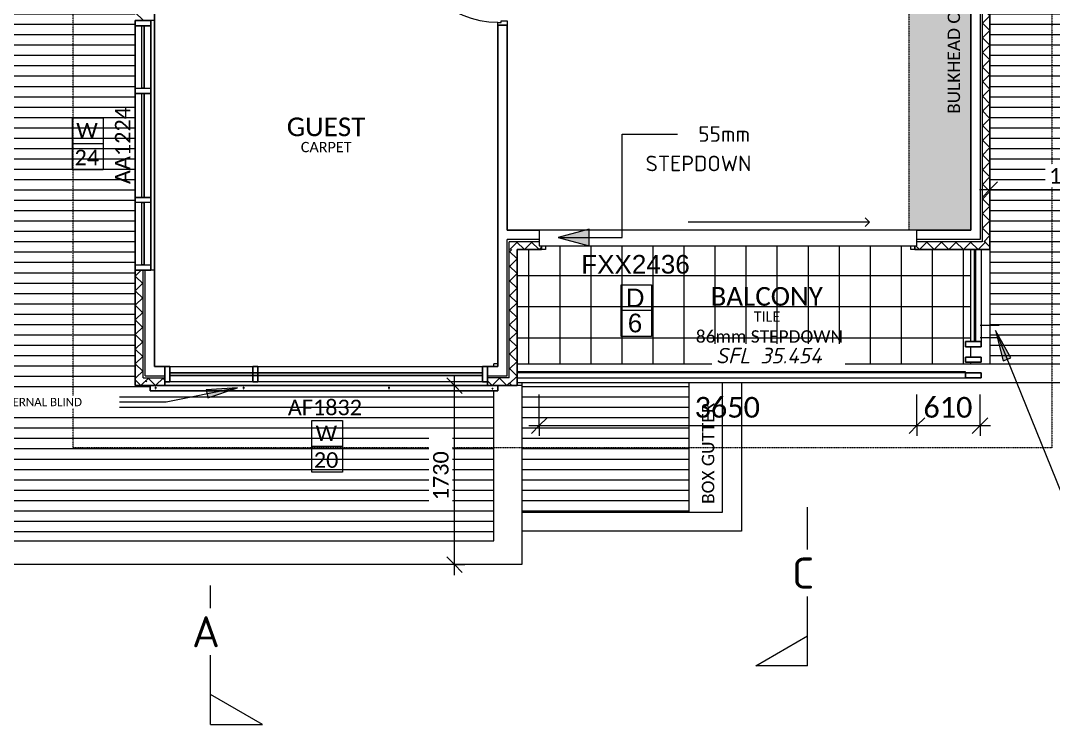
# Model space of a CAD drawing. Header units: millimetres. Extents: x 21531 to 45083, y 2320 to 36941.
# Drawn here: x 29593 to 39574, y 5737 to 12534 of the extents above; entities that cross this region are included whole.
import ezdxf

# ---------------------------------------------------------------- set-up
doc = ezdxf.new("R2010")
doc.units = ezdxf.units.MM
doc.linetypes.add('Overhead', pattern=[3.96875, 2.38125, -1.5875])
for name, color, linetype, lineweight in [('A-ANNO-DIMS', 211, 'Continuous', 9), ('A-ANNO-DIMS-100', 211, 'Continuous', 9), ('A-AREA-IDEN', 2, 'Continuous', 9), ('A-DETL', 90, 'Continuous', 9), ('A-DETL-GENF', 92, 'Continuous', 9), ('A-DETL-MBND', 5, 'Continuous', 9), ('A-DETL-THIN', 151, 'Continuous', 9), ('A-DOOR', 31, 'Continuous', 9), ('A-DOOR-FRAM', 31, 'Continuous', 18), ('A-DOOR-IDEN', 31, 'Continuous', 9), ('A-DOOR-OPNG', 31, 'Continuous', 9), ('A-FLOR-OVHD', 1, 'Overhead', 9), ('A-FLOR-PATT', 8, 'Continuous', 9), ('A-GLAZ', 151, 'Continuous', 9), ('A-GLAZ-CURT', 52, 'Continuous', 9), ('A-GLAZ-CWMG', 51, 'Continuous', 9), ('A-GLAZ-IDEN', 152, 'Continuous', 9), ('A-ROOF-PATT', 132, 'Continuous', 9), ('A-WALL', 113, 'Continuous', 9), ('A-WALL-PATT', 111, 'Continuous', 25), ('G-ANNO-DIMS', 111, 'Continuous', 9), ('G-ANNO-SYMB', 111, 'Continuous', 9), ('G-ANNO-TEXT', 231, 'Continuous', 9), ('I-WALL', 2, 'Continuous', 9), ('Q-CASE', 31, 'Continuous', 9)]:
    doc.layers.add(name, color=color, linetype=linetype, lineweight=lineweight)
doc.styles.add('Arial_2', font='arial.ttf', dxfattribs={"height": 180})
doc.styles.add('Calibri Light', font='calibril.ttf', dxfattribs={"height": 100})
doc.styles.add('Calibri_1', font='calibri.ttf', dxfattribs={"height": 200})
doc.styles.add('Calibri_2', font='calibri.ttf', dxfattribs={"height": 180})
doc.styles.add('Calibri_3', font='calibri.ttf', dxfattribs={"height": 150})
doc.styles.add('Calibri_4', font='calibri.ttf', dxfattribs={"height": 120})
doc.styles.add('Calibri_7', font='calibri.ttf', dxfattribs={"height": 80})
doc.styles.add('ISOCPEUR', font='ISOCPEUR.ttf', dxfattribs={"height": 150})
doc.styles.add('ISOCPEUR_1', font='ISOCPEUR.ttf', dxfattribs={"height": 300})
doc.styles.add('ISOCPEUR_I', font='', dxfattribs={"height": 150})
doc.styles.get('ISOCPEUR_I').set_extended_font_data('ISOCPEUR', italic=True)
doc.dimstyles.new('1_5mm_Calibri_Orange', dxfattribs={"dimscale": 304.8, "dimtxt": 176.602264, "dimasz": 0.492126, "dimexe": 0.328084, "dimexo": 0.0625, "dimgap": 0, "dimtad": 1, "dimdec": 0, "dimzin": 0, "dimdsep": 46, "dimtxsty": 'Calibri_3', "dimblk1": 'OBLIQUE', "dimblk2": 'OBLIQUE', "dimsah": 1, "dimcen": 0.09, "dimdle": 0.328084, "dimazin": 0, "dimtfac": 1, "dimtdec": 4, "dimtix": 1, "dimtmove": 0, "dimatfit": 3, "dimfxl": 0.984252, "dimfxlon": 1, "dimtvp": 1, "dimtfill": 1, "dimtolj": 1, "dimtzin": 0, "dimarcsym": 2})
doc.dimstyles.new('2_0mm_Calibrii_slab_plan', dxfattribs={"dimscale": 304.8, "dimtxt": 235.469685, "dimasz": 0.492126, "dimexe": 0.328084, "dimexo": 0.0625, "dimgap": 0, "dimtad": 1, "dimdec": 0, "dimzin": 0, "dimdsep": 46, "dimtxsty": 'Calibri_1', "dimblk1": 'OBLIQUE', "dimblk2": 'OBLIQUE', "dimsah": 1, "dimcen": 0.09, "dimdle": 0.328084, "dimazin": 0, "dimtfac": 1, "dimtdec": 4, "dimtix": 1, "dimtmove": 0, "dimatfit": 3, "dimfxl": 0.984252, "dimfxlon": 1, "dimtvp": 1, "dimtolj": 1, "dimtzin": 0, "dimarcsym": 2})

# ---------------------------------------------------------------- blocks, each defined once
blk = doc.blocks.new('Single - Timber Frame  - 870x2400-2599626-3_ FIRST FLOOR')
at = {"layer": 'A-DOOR'}
for p, q in [((435, 915), (397, 915)), ((397, 45), (397, 915)), ((435, 45), (435, 915)), ((435, 45), (397, 45))]:
    blk.add_line(p, q, dxfattribs=at)
at = {"layer": 'A-DOOR-FRAM'}
for p, q in [((-465, 45), (-438, 45)), ((-465, -45), (-465, 45)), ((-438, 45), (-438, 15)), ((-438, 15), (-423, 15)), ((-423, 15), (-423, -45)), ((423, 15), (438, 15)), ((423, -45), (423, 15)), ((438, 45), (465, 45)), ((438, 15), (438, 45)), ((465, 45), (465, -45)), ((-423, -45), (-465, -45)), ((465, -45), (423, -45))]:
    blk.add_line(p, q, dxfattribs=at)
at = {"layer": 'A-DOOR-OPNG'}
blk.add_arc((435, 45), 870, 90, 180, dxfattribs=at)
blk = doc.blocks.new('Stacker Door - 3 Panel - FXX2436-2545093-3_ FIRST FLOOR')
at = {"layer": 'A-DOOR', "lineweight": 18}
for p, q in [((-1865.9, 92.5), (-1825.9, 92.5)), ((-1865.9, 57.5), (-1865.9, 92.5)), ((-1825.9, 92.5), (-1825.9, 60)), ((1704.1, 57.5), (1704.1, 92.5)), ((1704.1, 92.5), (1744.1, 92.5)), ((1744.1, 92.5), (1744.1, 57.5))]:
    blk.add_line(p, q, dxfattribs=at)
at = {"layer": 'A-DOOR'}
for q in [(-1384.5, -128.7), (324.7, -171.1), (-1384.5, -213.6)]:
    blk.add_line((-1427, -171.1), q, dxfattribs=at)
at = {"layer": 'A-DOOR-FRAM', "lineweight": 9}
for p, q in [((-1825.9, 60), (-604.2, 60)), ((-1825.9, 60), (-1825.9, 57.5)), ((-604.2, 60), (-604.2, 57.5))]:
    blk.add_line(p, q, dxfattribs=at)
blk = doc.blocks.new('2 panel 1 mullion_900 - AF1832T-1604644-3_ FIRST FLOOR')
at = {"layer": 'A-GLAZ', "lineweight": 25}
for p, q in [((-1510, 57.5), (-1560, 57.5)), ((-1510, -92.5), (-1510, 57.5)), ((710, 57.5), (660, 57.5)), ((660, 57.5), (660, -92.5)), ((710, -92.5), (710, 57.5)), ((1560, 57.5), (1510, 57.5)), ((1510, 57.5), (1510, -92.5)), ((-1560, -92.5), (-1510, -92.5)), ((1510, -5), (-1510, -5)), ((-1510, -5), (-1510, -30)), ((-1510, -30), (1510, -30)), ((660, -92.5), (710, -92.5)), ((1510, -30), (1510, -5)), ((1510, -92.5), (1560, -92.5))]:
    blk.add_line(p, q, dxfattribs=at)
at = {"layer": 'A-GLAZ'}
for p, q in [((-1510, 57.5), (660, 57.5)), ((710, 57.5), (1510, 57.5)), ((660, -92.5), (-1510, -92.5)), ((1510, -92.5), (710, -92.5))]:
    blk.add_line(p, q, dxfattribs=at)
blk = doc.blocks.new('System Panel - Glazed-1629629-3_ FIRST FLOOR')
at = {"layer": 'A-GLAZ-CURT'}
for p, q in [((-493.7, 12.5), (538.7, 12.5)), ((538.7, 12.5), (538.7, 0))]:
    blk.add_line(p, q, dxfattribs=at)
blk = doc.blocks.new('System Panel - Glazed-V1-3_ FIRST FLOOR')
at = {"layer": 'A-GLAZ-CURT'}
for p, q in [((-538.7, 12.5), (538.7, 12.5)), ((-538.7, 12.5), (-538.7, 0)), ((538.7, 12.5), (538.7, 0))]:
    blk.add_line(p, q, dxfattribs=at)
blk = doc.blocks.new('System Panel - Glazed-2541518-3_ FIRST FLOOR')
at = {"layer": 'A-GLAZ-CURT'}
for p, q in [((-572.5, 12.5), (572.5, 12.5)), ((-572.5, 12.5), (-572.5, 0)), ((572.5, 12.5), (572.5, 0))]:
    blk.add_line(p, q, dxfattribs=at)
blk = doc.blocks.new('System Panel - Glazed-1570521-3_ FIRST FLOOR')
at = {"layer": 'A-GLAZ-CURT'}
for p, q in [((303.8, 0), (303.8, -12.5)), ((303.8, -12.5), (-258.8, -12.5))]:
    blk.add_line(p, q, dxfattribs=at)
blk = doc.blocks.new('Rectangular Mullion - 25x25-1571407-3_ FIRST FLOOR')
at = {"layer": 'A-GLAZ-CWMG'}
for p, q in [((38825.4, 9434), (38825.4, 9762)), ((38875.4, 9762), (38875.4, 9434))]:
    blk.add_line(p, q, dxfattribs=at)
blk = doc.blocks.new('System Panel - Glazed-1571408-3_ FIRST FLOOR')
at = {"layer": 'A-GLAZ-CURT'}
for p in [(-164, 0), (164, -12.5)]:
    blk.add_line(p, (-164, -12.5), dxfattribs=at)
blk = doc.blocks.new('Rectangular Mullion - 25x25-1570524-3_ FIRST FLOOR')
at = {"layer": 'A-GLAZ-CWMG'}
for p, q in [((38825.4, 9762), (38825.4, 10324.5)), ((38875.4, 10324.5), (38875.4, 9762))]:
    blk.add_line(p, q, dxfattribs=at)
blk = doc.blocks.new('Rectangular Mullion - 25x25-1570824-3_ FIRST FLOOR')
at = {"layer": 'A-GLAZ-CWMG'}
for p, q in [((37577.9, 9134), (36500.4, 9134)), ((36500.4, 9084), (37577.9, 9084))]:
    blk.add_line(p, q, dxfattribs=at)
blk = doc.blocks.new('Rectangular Mullion - 25x25-1570825-3_ FIRST FLOOR')
at = {"layer": 'A-GLAZ-CWMG'}
for p, q in [((35422.9, 9134), (34390.4, 9134)), ((34390.4, 9084), (35422.9, 9084))]:
    blk.add_line(p, q, dxfattribs=at)
blk = doc.blocks.new('Rectangular Mullion - 25x25-2541517-3_ FIRST FLOOR')
at = {"layer": 'A-GLAZ-CWMG'}
for p, q in [((38722.9, 9134), (37577.9, 9134)), ((37577.9, 9084), (38722.9, 9084)), ((38722.9, 9134), (38722.9, 9084))]:
    blk.add_line(p, q, dxfattribs=at)
blk = doc.blocks.new('Windows 1 - Windows 1-1602304-3_ FIRST FLOOR')
at = {"layer": 'Q-CASE', "lineweight": 25}
for p, q in [((34205.4, 9009.5), (30845.4, 9009.5)), ((30845.4, 9009.5), (30845.4, 8959.5)), ((30900.4, 8992.9), (30895.4, 8992.9)), ((30895.4, 8992.9), (30895.4, 8989.1)), ((30895.4, 8989.1), (30900.4, 8989.1)), ((30900.4, 8989.1), (30900.4, 8992.9)), ((31750.4, 8992.9), (31745.4, 8992.9)), ((31745.4, 8992.9), (31745.4, 8989.1)), ((31745.4, 8989.1), (31750.4, 8989.1)), ((31750.4, 8989.1), (31750.4, 8992.9)), ((33155.4, 8992.9), (33150.4, 8992.9)), ((33150.4, 8992.9), (33150.4, 8989.1)), ((33150.4, 8989.1), (33155.4, 8989.1)), ((33155.4, 8989.1), (33155.4, 8992.9)), ((34205.4, 8959.5), (34205.4, 9009.5)), ((30845.4, 8959.5), (34205.4, 8959.5)), ((30900.4, 8981.7), (30895.4, 8981.7)), ((30895.4, 8981.7), (30895.4, 8977.6)), ((30895.4, 8977.6), (30900.4, 8977.6)), ((30900.4, 8977.6), (30900.4, 8981.7)), ((31750.4, 8981.7), (31745.4, 8981.7)), ((31745.4, 8981.7), (31745.4, 8977.6)), ((31745.4, 8977.6), (31750.4, 8977.6)), ((31750.4, 8977.6), (31750.4, 8981.7)), ((33155.4, 8981.7), (33150.4, 8981.7)), ((33150.4, 8981.7), (33150.4, 8977.6)), ((33150.4, 8977.6), (33155.4, 8977.6)), ((33155.4, 8977.6), (33155.4, 8981.7)), ((34155.4, 8981.7), (34150.4, 8981.7)), ((34150.4, 8981.7), (34150.4, 8977.6)), ((34150.4, 8977.6), (34155.4, 8977.6)), ((34155.4, 8977.6), (34155.4, 8981.7))]:
    blk.add_line(p, q, dxfattribs=at)
blk = doc.blocks.new('AS_AA 0622 - 1527_3 PANEL HORIZONTAL_ - AA1224-2143068-3_ FIRST FLOOR')
at = {"layer": 'A-DETL-THIN'}
for p, q in [((-1085, 92.5), (-1085, -92.5)), ((-1085, 92.5), (-1085, -92.5)), ((1325, 92.5), (-1085, 92.5)), ((-1085, 92.5), (1325, 92.5)), ((1325, 57.5), (-1085, 57.5)), ((-1085, 57.5), (1325, 57.5)), ((-1085, -92.5), (-1085, 57.5)), ((-1085, -92.5), (-1085, 57.5)), ((-432.5, 57.5), (-1035, 57.5)), ((-1035, 57.5), (-432.5, 57.5)), ((-1035, -92.5), (-1035, 57.5)), ((-1035, 57.5), (-1035, -92.5)), ((-432.5, -92.5), (-432.5, 57.5)), ((-432.5, -92.5), (-432.5, 57.5)), ((622.5, 57.5), (-382.5, 57.5)), ((-382.5, 57.5), (622.5, 57.5)), ((-382.5, -92.5), (-382.5, 57.5)), ((-382.5, 57.5), (-382.5, -92.5)), ((622.5, -92.5), (622.5, 57.5)), ((622.5, 57.5), (622.5, -92.5)), ((672.5, 57.5), (1275, 57.5)), ((1275, 57.5), (672.5, 57.5)), ((672.5, 57.5), (672.5, -92.5)), ((672.5, 57.5), (672.5, -92.5)), ((1275, -92.5), (1275, 57.5)), ((1275, -92.5), (1275, 57.5)), ((1325, 92.5), (1325, -92.5)), ((1325, 92.5), (1325, -92.5)), ((1325, -92.5), (1325, 57.5)), ((1325, 57.5), (1325, -92.5)), ((-1085, -92.5), (1325, -92.5)), ((1325, -92.5), (-1085, -92.5)), ((1325, -92.5), (-1085, -92.5)), ((1325, -92.5), (-1085, -92.5)), ((-432.5, -5), (-1035, -5)), ((-1035, -5), (-432.5, -5)), ((-1035, -30), (-1035, -5)), ((-1035, -30), (-1035, -5)), ((-432.5, -30), (-1035, -30)), ((-432.5, -30), (-1035, -30)), ((-1035, -92.5), (-432.5, -92.5)), ((-1035, -92.5), (-432.5, -92.5)), ((-432.5, -30), (-432.5, -5)), ((-432.5, -5), (-432.5, -30)), ((622.5, -5), (-382.5, -5)), ((-382.5, -5), (622.5, -5)), ((-382.5, -30), (-382.5, -5)), ((-382.5, -30), (-382.5, -5)), ((622.5, -30), (-382.5, -30)), ((622.5, -30), (-382.5, -30)), ((-382.5, -92.5), (622.5, -92.5)), ((-382.5, -92.5), (622.5, -92.5)), ((622.5, -5), (622.5, -30)), ((622.5, -5), (622.5, -30)), ((672.5, -5), (1275, -5)), ((1275, -5), (672.5, -5)), ((672.5, -30), (672.5, -5)), ((672.5, -5), (672.5, -30)), ((1275, -30), (672.5, -30)), ((1275, -30), (672.5, -30)), ((672.5, -92.5), (1275, -92.5)), ((672.5, -92.5), (1275, -92.5)), ((1275, -30), (1275, -5)), ((1275, -5), (1275, -30))]:
    blk.add_line(p, q, dxfattribs=at)
blk = doc.blocks.new('Window Tag_CB bottom _BRICK_ - Window Tag_CB bottom _BRICK_-2134190-3_ FIRST FLOOR')
at = {"layer": 'A-GLAZ-IDEN'}
for p, q in [((-1.371, 2.651), (1.576, 2.651)), ((-1.371, -2.349), (-1.371, 2.651)), ((1.576, 2.651), (1.576, -2.349)), ((1.576, 0.151), (-1.371, 0.151)), ((1.576, -2.349), (-1.371, -2.349))]:
    blk.add_line(p, q, dxfattribs=at)
blk = doc.blocks.new('Section - Atria Section Head - Head-1417895-3_ FIRST FLOOR')
at = {"layer": 'G-ANNO-SYMB'}
for p, q in [((-12, 5), (-9.113, 0)), ((-12, 0), (-12, 5)), ((-12, 0), (0, 0))]:
    blk.add_line(p, q, dxfattribs=at)
blk = doc.blocks.new('Window Tag_CB left_BRICK_ - Window Tag_CB left 2-2134460-3_ FIRST FLOOR')
at = {"layer": 'A-GLAZ-IDEN'}
for p, q in [((-1.371, 2.651), (1.576, 2.651)), ((-1.371, -2.349), (-1.371, 2.651)), ((1.576, 2.651), (1.576, -2.349)), ((1.576, 0.151), (-1.371, 0.151)), ((1.576, -2.349), (-1.371, -2.349))]:
    blk.add_line(p, q, dxfattribs=at)
blk = doc.blocks.new('Door - Tag _ Code - External Doors - Bottom - Door Tag_CB-2135243-3_ FIRST FLOOR')
at = {"layer": 'A-DOOR-IDEN'}
for p, q in [((-1.371, 2.651), (1.576, 2.651)), ((-1.371, -2.349), (-1.371, 2.651)), ((1.576, 2.651), (1.576, -2.349)), ((1.576, 0.151), (-1.371, 0.151)), ((1.576, -2.349), (-1.371, -2.349))]:
    blk.add_line(p, q, dxfattribs=at)
blk = doc.blocks.new('DIMBLOCK75-3_ FIRST FLOOR')
at = {"layer": 'A-ANNO-DIMS-100'}
for p, q in [((33786.4, 9009.5), (33711.4, 9084.5)), ((33786.4, 7179.5), (33786.4, 9109.5)), ((33786.4, 9009.5), (33486.4, 9009.5)), ((33786.4, 9009.5), (33861.4, 8934.5)), ((33786.4, 9009.5), (33886.4, 9009.5)), ((33786.4, 7279.5), (33711.4, 7354.5)), ((33786.4, 7279.5), (33486.4, 7279.5)), ((33786.4, 7279.5), (33861.4, 7204.5)), ((33786.4, 7279.5), (33886.4, 7279.5))]:
    blk.add_line(p, q, dxfattribs=at)
at = {"layer": 'A-ANNO-DIMS-100', "color": 0, "insert": (33578.5, 7901.3), "char_height": 150, "width": 583.656, "attachment_point": 1, "rotation": 90, "line_spacing_factor": 1.158048, "style": 'Calibri_3', "bg_fill": 3, "box_fill_scale": 1.25, "bg_fill_color": 9, "bg_fill_true_color": 13158600, "bg_fill_transparency": 0}
blk.add_mtext('1730', dxfattribs=at)
blk = doc.blocks.new('_Oblique')
at = {"color": 0, "linetype": 'ByBlock', "lineweight": -2}
blk.add_line((-0.5, -0.5), (0.5, 0.5), dxfattribs=at)
blk = doc.blocks.new('DIMBLOCK76-3_ FIRST FLOOR')
at = {"layer": 'A-ANNO-DIMS-100'}
for p, q in [((38960.4, 10902.7), (38960.4, 11202.7)), ((40590.4, 10902.7), (40590.4, 11202.7)), ((38860.4, 10902.7), (40690.4, 10902.7)), ((38960.4, 10902.7), (38885.4, 10827.7)), ((38960.4, 10902.7), (39035.4, 10977.7)), ((38960.4, 10902.7), (38960.4, 10802.7)), ((40590.4, 10902.7), (40515.4, 10827.7)), ((40590.4, 10902.7), (40665.4, 10977.7)), ((40590.4, 10902.7), (40590.4, 10802.7))]:
    blk.add_line(p, q, dxfattribs=at)
at = {"layer": 'A-ANNO-DIMS-100', "color": 0, "insert": (39532.3, 11110.6), "char_height": 150, "width": 583.656, "attachment_point": 1, "line_spacing_factor": 1.158048, "style": 'Calibri_3', "bg_fill": 3, "box_fill_scale": 1.25, "bg_fill_color": 9, "bg_fill_true_color": 13158600, "bg_fill_transparency": 0}
blk.add_mtext('1630', dxfattribs=at)
blk = doc.blocks.new('DIMBLOCK92-3_ FIRST FLOOR')
at = {"layer": 'A-ANNO-DIMS-100'}
for p, q in [((34605.4, 8622.4), (34605.4, 8922.4)), ((38255.4, 8622.4), (38255.4, 8922.4)), ((34605.4, 8622.4), (34680.4, 8697.4)), ((38255.4, 8622.4), (38330.4, 8697.4)), ((34505.4, 8622.4), (38255.4, 8622.4)), ((34605.4, 8622.4), (34530.4, 8547.4)), ((34605.4, 8622.4), (34605.4, 8522.4)), ((38255.4, 8622.4), (38180.4, 8547.4)), ((38255.4, 8622.4), (38255.4, 8522.4))]:
    blk.add_line(p, q, dxfattribs=at)
at = {"layer": 'A-ANNO-DIMS-100', "color": 0, "insert": (36106.2, 8899.6), "char_height": 200, "width": 778.208, "attachment_point": 1, "line_spacing_factor": 1.158048, "style": 'Calibri_1'}
blk.add_mtext('3650', dxfattribs=at)
blk = doc.blocks.new('DIMBLOCK93-3_ FIRST FLOOR')
at = {"layer": 'A-ANNO-DIMS-100'}
for p, q in [((38255.4, 8622.4), (38255.4, 8922.4)), ((38865.4, 8622.4), (38865.4, 8922.4)), ((38255.4, 8622.4), (38330.4, 8697.4)), ((38865.4, 8622.4), (38940.4, 8697.4)), ((38255.4, 8622.4), (38180.4, 8547.4)), ((38255.4, 8622.4), (38965.4, 8622.4)), ((38255.4, 8622.4), (38255.4, 8522.4)), ((38865.4, 8622.4), (38790.4, 8547.4)), ((38865.4, 8622.4), (38865.4, 8522.4))]:
    blk.add_line(p, q, dxfattribs=at)
at = {"layer": 'A-ANNO-DIMS-100', "color": 0, "insert": (38317.3, 8899.6), "char_height": 200, "width": 583.656, "attachment_point": 1, "line_spacing_factor": 1.158048, "style": 'Calibri_1'}
blk.add_mtext('610', dxfattribs=at)

msp = doc.modelspace()

# ---------------------------------------------------------------- hatches: boundary and pattern name
at = {"layer": 'A-DETL-GENF'}
h = msp.add_hatch(color=254, dxfattribs=at)
h.paths.add_polyline_path([(38775.4, 10509.5), (38775.4, 15509.5), (38175.4, 15509.5), (38175.4, 10509.5), (38255.4, 10509.5)])
h.paths.add_polyline_path([(35454.2, 15579.5), (38175.4, 15579.5), (38175.4, 16729.5), (35765.4, 16729.5), (35765.4, 18109.5), (30695.4, 18109.5), (30695.4, 15579.5), (34295.5, 15579.5)])
at = {"layer": 'A-DETL-MBND'}
h = msp.add_hatch(dxfattribs=at)
h.set_pattern_fill('FP_5', color=254, style=0, pattern_type=2)
h.set_pattern_definition([(180, (62.84, 0), (-1e-14, -100), [])])
h.paths.add_polyline_path([(38960.4, 9219.5), (40105.4, 9219.5), (40105.4, 16179.5), (38960.4, 16179.5), (38960.4, 9234)])
h = msp.add_hatch(dxfattribs=at)
h.set_pattern_fill('FP_6', color=254, style=0, pattern_type=2)
h.set_pattern_definition([(180, (50.93, 0), (-1e-14, -100), [])])
h.paths.add_polyline_path([(34435.4, 7787.2), (36055.4, 7787.2), (36055.4, 9034.5), (34435.4, 9034.5), (34435.4, 9009.5)])
at = {"layer": 'A-FLOR-PATT'}
h = msp.add_hatch(dxfattribs=at)
h.set_pattern_fill('FP_12', color=256, style=0, pattern_type=2)
h.set_pattern_definition([(180, (36605.45, 9771.96), (-4e-14, -300), []), (270, (36605.45, 9771.96), (300, 2e-14), [])])
h.paths.add_polyline_path([(37021.3, 9219.5), (38775.4, 9219.5), (38775.4, 9234), (38725.4, 9234), (38725.4, 9284), (38775.4, 9284), (38775.4, 9384), (38725.4, 9384), (38725.4, 9434), (38775.4, 9434), (38775.4, 10324.5), (38195.4, 10324.5), (38195.4, 10357), (36973.8, 10357), (36973.8, 10359.5), (34665.4, 10359.5), (34665.4, 10324.5), (34390.4, 10324.5), (34390.4, 9219.5), (36973.8, 9219.5)])
at = {"layer": 'A-ROOF-PATT'}
h = msp.add_hatch(dxfattribs=at)
h.set_pattern_fill('FP_11', color=254, style=0, pattern_type=2)
h.set_pattern_definition([(0, (15.41, 0), (0, 100), [])])
h.paths.add_polyline_path([(28545.4, 7509.5), (34165.4, 7509.5), (34165.4, 8959.5), (30845.4, 8959.5), (30845.4, 9009.5), (30700.4, 9009.5), (30700.4, 15469.5), (28545.4, 15469.5), (28545.4, 9114.7)])
at = {"layer": 'A-WALL-PATT', "lineweight": 9}
h = msp.add_hatch(dxfattribs=at)
h.set_pattern_fill('FP_1', color=256, angle=-135, style=0, pattern_type=2)
h.set_pattern_definition([(315, (30700.45, 13744.46), (70.7107, 70.7107), []), (45, (30700.45, 13744.46), (-70.7107, 70.7107), [])])
h.paths.add_polyline_path([(30775.4, 9084.5), (30775.4, 10124.5), (30700.4, 10124.5), (30700.4, 9084.5)])
h.paths.add_polyline_path([(30700.4, 12534.5), (30775.4, 12534.5), (30775.4, 13939.9), (30700.4, 13939.9), (30700.4, 12702.9)])
h.paths.add_polyline_path([(30700.4, 15149.9), (30775.4, 15149.9), (30775.4, 15939.5), (30700.4, 15939.5), (30700.4, 15394.1)])
h.paths.add_polyline_path([(30775.4, 17749.5), (30775.4, 18294.5), (30700.4, 18294.5), (30700.4, 17749.5)])
h = msp.add_hatch(dxfattribs=at)
h.set_pattern_fill('FP_2', color=256, angle=225, style=0, pattern_type=2)
h.set_pattern_definition([(135, (38960.45, 13711.96), (-70.7107, -70.7107), []), (225, (38960.45, 13711.96), (70.7107, -70.7107), [])])
h.paths.add_polyline_path([(38930.4, 10399.5), (38960.4, 10399.5), (38960.4, 16914.5), (38885.4, 16914.5), (38885.4, 10399.5)])
h = msp.add_hatch(dxfattribs=at)
h.set_pattern_fill('FP_8', color=256, angle=-135, style=0, pattern_type=2)
h.set_pattern_definition([(45, (36582.95, 10324.46), (-70.7107, 70.7107), []), (135, (36582.95, 10324.46), (-70.7107, -70.7107), [])])
h.paths.add_polyline_path([(38960.4, 10324.5), (38960.4, 10399.5), (38255.4, 10399.5), (38255.4, 10359.5), (38235.4, 10359.5), (38235.4, 10324.5), (38930.4, 10324.5)])
h.paths.add_polyline_path([(34605.4, 10324.5), (34625.4, 10324.5), (34625.4, 10359.5), (34605.4, 10359.5), (34605.4, 10399.5), (34315.4, 10399.5), (34315.4, 10324.5), (34390.4, 10324.5)])
h = msp.add_hatch(dxfattribs=at)
h.set_pattern_fill('FP_9', color=256, angle=225, style=0, pattern_type=2)
h.set_pattern_definition([(135, (34390.45, 9666.96), (-70.71, -70.71), []), (225, (34390.45, 9666.96), (70.71, -70.71), [])])
h.paths.add_polyline_path([(34315.4, 9009.5), (34390.4, 9009.5), (34390.4, 10324.5), (34315.4, 10324.5), (34315.4, 9084.5)])
h = msp.add_hatch(dxfattribs=at)
h.set_pattern_fill('FP_10', color=256, angle=-135, style=0, pattern_type=2)
h.set_pattern_definition([(45, (32452.95, 9009.46), (-70.7107, 70.7107), []), (135, (32452.95, 9009.46), (-70.7107, -70.7107), [])])
h.paths.add_polyline_path([(34315.4, 9009.5), (34315.4, 9084.5), (34105.4, 9084.5), (34105.4, 9009.5), (34295.5, 9009.5)])
h.paths.add_polyline_path([(30700.4, 9009.5), (30985.4, 9009.5), (30985.4, 9084.5), (30700.4, 9084.5)])
at = {"layer": 'G-ANNO-TEXT'}
for color, points in [(5, [(34786.8, 10439.5), (35086.8, 10359.1), (35086.8, 10519.9)]), (30, [(39013.3, 9540.9), (39089.5, 9248.1), (39162.7, 9277.8)]), (7, [(31689, 8988.1), (31387.1, 8968.2), (31402.5, 8890.7)])]:
    msp.add_hatch(color=color, dxfattribs=at).paths.add_polyline_path(points)

# ---------------------------------------------------------------- linework, layer by layer
at = {"layer": 'A-DETL'}
for p, q in [((38255.4, 10509.5), (34605.4, 10509.5)), ((34605.4, 10509.5), (34605.4, 10359.5)), ((38255.4, 10359.5), (38255.4, 10509.5)), ((34605.4, 10359.5), (38255.4, 10359.5)), ((38865.4, 9594.5), (39050.4, 9594.5)), ((38865.4, 9474.5), (39050.4, 9474.5)), ((30795.4, 9059), (30812.8, 9049))]:
    msp.add_line(p, q, dxfattribs=at)
at = {"layer": 'A-DETL-MBND'}
for p, q in [((36055.4, 7787.2), (36055.4, 9034.5)), ((36375.4, 7787.2), (36375.4, 9034.5)), ((36560.4, 9034.5), (36560.4, 7602.2)), ((34435.4, 7787.2), (36375.4, 7787.2)), ((36560.4, 7602.2), (34435.4, 7602.2))]:
    msp.add_line(p, q, dxfattribs=at)
at = {"layer": 'A-FLOR-OVHD'}
for p, q in [((30100.4, 8409.5), (30100.4, 18594.5)), ((39560.4, 18594.5), (39560.4, 8409.5)), ((38175.4, 15509.5), (38175.4, 10509.5)), ((38775.4, 10509.5), (38775.4, 15509.5)), ((38255.4, 10509.5), (38775.4, 10509.5)), ((39560.4, 8409.5), (30100.4, 8409.5))]:
    msp.add_line(p, q, dxfattribs=at)
at = {"layer": 'A-WALL', "lineweight": 25}
for p, q in [((38960.4, 10324.5), (38960.4, 16914.5)), ((38775.4, 15509.5), (38775.4, 10509.5)), ((30885.4, 9194.5), (30885.4, 12909.5)), ((34205.4, 10509.5), (34205.4, 9194.5)), ((34605.4, 10509.5), (34295.4, 10509.5)), ((38775.4, 10509.5), (38255.4, 10509.5)), ((34390.4, 10324.5), (34625.4, 10324.5)), ((34390.4, 9009.5), (34390.4, 10324.5)), ((34625.4, 10324.5), (34625.4, 10359.5)), ((38235.4, 10359.5), (38235.4, 10324.5)), ((38235.4, 10324.5), (38960.4, 10324.5)), ((30700.4, 10124.5), (30700.4, 9009.5)), ((38875.4, 9434), (38725.4, 9434)), ((38725.4, 9434), (38725.4, 9384)), ((38725.4, 9384), (38875.4, 9384)), ((38875.4, 9384), (38875.4, 9434)), ((38875.4, 9284), (38725.4, 9284)), ((38725.4, 9284), (38725.4, 9234)), ((38875.4, 9234), (38875.4, 9284)), ((30985.4, 9194.5), (30885.4, 9194.5)), ((30985.4, 9009.5), (30985.4, 9194.5)), ((34205.4, 9194.5), (34105.4, 9194.5)), ((34105.4, 9194.5), (34105.4, 9009.5)), ((38725.4, 9234), (38875.4, 9234)), ((38875.4, 9134), (38725.4, 9134)), ((38725.4, 9134), (38725.4, 9084)), ((38725.4, 9084), (38875.4, 9084)), ((38875.4, 9084), (38875.4, 9134)), ((30700.4, 9009.5), (30985.4, 9009.5)), ((34105.4, 9009.5), (34390.4, 9009.5))]:
    msp.add_line(p, q, dxfattribs=at)
at = {"layer": 'A-WALL'}
for p, q in [((38865.4, 16819.5), (38865.4, 10419.5)), ((38885.4, 16839.5), (38885.4, 10399.5)), ((34605.4, 10419.5), (34295.4, 10419.5)), ((34295.4, 9104.5), (34295.4, 10419.5)), ((34605.4, 10399.5), (34315.4, 10399.5)), ((34315.4, 9084.5), (34315.4, 10399.5)), ((38865.4, 10419.5), (38255.4, 10419.5)), ((38885.4, 10399.5), (38255.4, 10399.5)), ((38775.4, 9434), (38775.4, 10324.5)), ((38960.4, 10324.5), (38960.4, 9219.5)), ((30775.4, 9084.5), (30775.4, 10124.5)), ((30795.4, 9104.5), (30795.4, 10124.5)), ((38775.4, 9284), (38775.4, 9384)), ((34205.4, 9219.5), (34165.4, 9219.5)), ((34165.4, 9194.5), (34165.4, 9219.5)), ((34390.4, 9219.5), (40405.4, 9219.5)), ((38775.4, 9219.5), (38775.4, 9234)), ((30775.4, 9084.5), (30985.4, 9084.5)), ((30795.4, 9104.5), (30985.4, 9104.5)), ((34105.4, 9104.5), (34295.4, 9104.5)), ((34315.4, 9084.5), (34105.4, 9084.5)), ((40590.4, 9034.5), (34390.4, 9034.5)), ((34435.4, 9009.5), (34390.4, 9009.5)), ((34435.4, 9034.5), (34435.4, 7279.5)), ((34165.4, 7509.5), (34165.4, 8959.5)), ((28245.4, 7509.5), (34165.4, 7509.5)), ((34435.4, 7279.5), (27975.4, 7279.5))]:
    msp.add_line(p, q, dxfattribs=at)
at = {"layer": 'G-ANNO-SYMB'}
for p, q in [((37198.6, 7503.8), (37198.6, 7835.6)), ((31429, 6937.1), (31429, 7077.8))]:
    msp.add_line(p, q, dxfattribs=at)
at = {"layer": 'G-ANNO-TEXT', "color": 5}
for p, q in [((35406.5, 11439.5), (35942.3, 11439.5)), ((35406.5, 10439.5), (35406.5, 11439.5)), ((35086.8, 10519.9), (34786.8, 10439.5)), ((35086.8, 10359.1), (35086.8, 10519.9)), ((34786.8, 10439.5), (35086.8, 10359.1)), ((34786.8, 10439.5), (35406.5, 10439.5))]:
    msp.add_line(p, q, dxfattribs=at)
at = {"layer": 'G-ANNO-TEXT', "color": 30}
for p, q in [((39013.3, 9540.9), (39089.5, 9248.1)), ((39162.7, 9277.8), (39013.3, 9540.9)), ((39013.3, 9540.9), (39830.1, 7527.9)), ((39089.5, 9248.1), (39162.7, 9277.8))]:
    msp.add_line(p, q, dxfattribs=at)
at = {"layer": 'G-ANNO-TEXT', "color": 7}
for p, q in [((31689, 8988.1), (30998.9, 8850.5)), ((31689, 8988.1), (31387.1, 8968.2)), ((31402.5, 8890.7), (31689, 8988.1)), ((31387.1, 8968.2), (31402.5, 8890.7)), ((30308.8, 8850.5), (30301.8, 8850.5)), ((30998.9, 8850.5), (30308.8, 8850.5))]:
    msp.add_line(p, q, dxfattribs=at)
at = {"layer": 'I-WALL', "lineweight": 25}
for p, q in [((34205.4, 12489.5), (34205.4, 10509.5)), ((34295.4, 12489.5), (34205.4, 12489.5)), ((34295.4, 10509.5), (34295.4, 12489.5))]:
    msp.add_line(p, q, dxfattribs=at)

# ---------------------------------------------------------------- block references
at = {"layer": 'A-DETL-THIN', "rotation": 269.9999999999999}
msp.add_blockref('AS_AA 0622 - 1527_3 PANEL HORIZONTAL_ - AA1224-2143068-3_ FIRST FLOOR', (30792.9, 11449.5), dxfattribs=at)
at = {"layer": 'A-DOOR'}
for name, p, rotation in [('Single - Timber Frame  - 870x2400-2599626-3_ FIRST FLOOR', (34250.4, 12954.5), 90), ('Stacker Door - 3 Panel - FXX2436-2545093-3_ FIRST FLOOR', (36369.5, 10417), 180)]:
    msp.add_blockref(name, p, dxfattribs=dict(at, rotation=rotation))
at = {"layer": 'A-DOOR-IDEN', "xscale": 99.99999999999993, "yscale": 99.99999999999993, "zscale": 99.99999999999993}
msp.add_blockref('Door - Tag _ Code - External Doors - Bottom - Door Tag_CB-2135243-3_ FIRST FLOOR', (35532.6, 9718.5), dxfattribs=at)
at = {"layer": 'A-GLAZ', "rotation": 180}
msp.add_blockref('2 panel 1 mullion_900 - AF1832T-1604644-3_ FIRST FLOOR', (32545.4, 9102), dxfattribs=at)
at = {"layer": 'A-GLAZ-CURT', "rotation": 270}
for name, p in [('System Panel - Glazed-1570521-3_ FIRST FLOOR', (38825.4, 10065.7)), ('System Panel - Glazed-1571408-3_ FIRST FLOOR', (38825.4, 9598))]:
    msp.add_blockref(name, p, dxfattribs=at)
at = {"layer": 'A-GLAZ-CURT'}
for name, p in [('System Panel - Glazed-1629629-3_ FIRST FLOOR', (34884.2, 9134)), ('System Panel - Glazed-V1-3_ FIRST FLOOR', (35961.7, 9134)), ('System Panel - Glazed-V1-3_ FIRST FLOOR', (37039.2, 9134)), ('System Panel - Glazed-2541518-3_ FIRST FLOOR', (38150.4, 9134))]:
    msp.add_blockref(name, p, dxfattribs=at)
at = {"layer": 'A-GLAZ-CWMG'}
for name, p in [('Rectangular Mullion - 25x25-1570524-3_ FIRST FLOOR', (0, 0)), ('Rectangular Mullion - 25x25-1571407-3_ FIRST FLOOR', (0, 0)), ('Rectangular Mullion - 25x25-1570825-3_ FIRST FLOOR', (0, 0)), ('Rectangular Mullion - 25x25-1570824-3_ FIRST FLOOR', (-1077.5, 0)), ('Rectangular Mullion - 25x25-1570824-3_ FIRST FLOOR', (0, 0)), ('Rectangular Mullion - 25x25-2541517-3_ FIRST FLOOR', (0, 0))]:
    msp.add_blockref(name, p, dxfattribs=at)
at = {"layer": 'A-GLAZ-IDEN', "xscale": 99.99999999999993, "yscale": 99.99999999999993, "zscale": 99.99999999999993}
for name, p in [('Window Tag_CB left_BRICK_ - Window Tag_CB left 2-2134460-3_ FIRST FLOOR', (30232.7, 11329.5)), ('Window Tag_CB bottom _BRICK_ - Window Tag_CB bottom _BRICK_-2134190-3_ FIRST FLOOR', (32545.4, 8406.9))]:
    msp.add_blockref(name, p, dxfattribs=at)
at = {"layer": 'G-ANNO-SYMB', "xscale": 99.99999999999993, "yscale": 99.99999999999993, "zscale": 99.99999999999993, "rotation": 89.99999999999991}
msp.add_blockref('Section - Atria Section Head - Head-1417895-3_ FIRST FLOOR', (37198.6, 7503.8), dxfattribs=at)
at = {"layer": 'G-ANNO-SYMB', "extrusion": (0, 0, -1), "xscale": 99.99999999999993, "yscale": 99.99999999999993, "zscale": 99.99999999999993, "rotation": 90.0000000000001}
msp.add_blockref('Section - Atria Section Head - Head-1417895-3_ FIRST FLOOR', (-31429, 6937.1), dxfattribs=at)
at = {"layer": 'Q-CASE'}
msp.add_blockref('Windows 1 - Windows 1-1602304-3_ FIRST FLOOR', (0, 0), dxfattribs=at)

# ---------------------------------------------------------------- texts
at = {"layer": 'A-AREA-IDEN', "attachment_point": 1}
for s, insert, char_height, width, style in [('GUEST', (32164.7, 11598.7), 180, 937.974, 'Calibri_2'), ('CARPET', (32300.7, 11363.3), 100, 609.282, 'Calibri Light'), ('BALCONY', (36260.2, 9961.1), 180, 1330.801, 'Calibri_2'), ('TILE', (36677.2, 9725.7), 100, 320.675, 'Calibri Light')]:
    msp.add_mtext(s, dxfattribs=dict(at, insert=insert, char_height=char_height, width=width, style=style))
at = {"layer": 'A-DOOR-IDEN', "char_height": 180, "attachment_point": 1, "style": 'Arial_2'}
for s, insert, width in [('FXX2436', (35011.2, 10271.2), 1258.649), ('D', (35441.2, 9947.2), 216.456), ('6', (35460.7, 9704.1), 168.354)]:
    msp.add_mtext(s, dxfattribs=dict(at, insert=insert, width=width))
at = {"layer": 'A-GLAZ-IDEN', "insert": (30504.1, 10955.8), "char_height": 150, "width": 945.991, "attachment_point": 1, "rotation": 90, "style": 'Calibri_3'}
msp.add_mtext('AA1224', dxfattribs=at)
at = {"layer": 'A-GLAZ-IDEN', "char_height": 150, "attachment_point": 1, "style": 'Calibri_3'}
for s, insert, width in [('W', (30130.4, 11545.8), 264.557), ('24', (30113.9, 11287.9), 304.641), ('AF1832', (32175.2, 8873), 913.924), ('W', (32443.2, 8623.3), 264.557), ('20', (32426.7, 8365.3), 304.641)]:
    msp.add_mtext(s, dxfattribs=dict(at, insert=insert, width=width))
at = {"layer": 'G-ANNO-TEXT', "color": 7, "char_height": 120, "attachment_point": 1, "rotation": 90, "style": 'Calibri_4'}
for s, insert, width in [('BULKHEAD OVER FOR A/C', (38551.9, 11634.6), 2453.164), ('BOX GUTTER', (36176.6, 7866.5), 1218.565)]:
    msp.add_mtext(s, dxfattribs=dict(at, insert=insert, width=width))
at = {"layer": 'G-ANNO-TEXT', "color": 5, "char_height": 150, "attachment_point": 1, "style": 'ISOCPEUR'}
for s, insert, width in [('55mm ', (36142.3, 11514.5), 577.215), ('STEPDOWN', (35633, 11230.1), 1194.514)]:
    msp.add_mtext(s, dxfattribs=dict(at, insert=insert, width=width))

# ---------------------------------------------------------------- dimensions: what is measured, and where the dimension line sits
at = {"layer": 'A-ANNO-DIMS'}
for base, p1, p2, override, picture, middle in [((38255.4, 8622.4), (34605.4, 8922.4), (38255.4, 8922.4), {"dimpost": '<>', "dimfxl": 3650}, 'DIMBLOCK92-3_ FIRST FLOOR', (36430.4, 8724.8)), ((38865.4, 8622.4), (38255.4, 8922.4), (38865.4, 8922.4), {"dimpost": '<>', "dimfxl": 609.999999}, 'DIMBLOCK93-3_ FIRST FLOOR', (38560.4, 8724.8))]:
    dim = msp.add_linear_dim(base=base, p1=p1, p2=p2, dimstyle='2_0mm_Calibrii_slab_plan', override=override, dxfattribs=at)
    dim.commit()
    dim.dimension.update_dxf_attribs({"geometry": picture, "text_midpoint": middle})

# ---------------------------------------------------------------- next in the draw order: texts
at = {"layer": 'G-ANNO-DIMS', "insert": (36311.2, 9374), "char_height": 150, "width": 1211.078, "attachment_point": 1, "line_spacing_factor": 1.135194, "style": 'ISOCPEUR_I', "bg_fill": 3, "box_fill_scale": 1.25, "bg_fill_color": 9, "bg_fill_true_color": 13158600, "bg_fill_transparency": 0}
msp.add_mtext('SFL 35.454', dxfattribs=at)
at = {"layer": 'G-ANNO-SYMB', "char_height": 300, "attachment_point": 1, "style": 'ISOCPEUR_1', "bg_fill": 3, "box_fill_scale": 1.25, "bg_fill_color": 9, "bg_fill_true_color": 13158600, "bg_fill_transparency": 0}
for s, insert, width in [('C', (37047.8, 7348.2), 248.523), ('A', (31248.7, 6781.5), 320.675)]:
    msp.add_mtext(s, dxfattribs=dict(at, insert=insert, width=width))
at = {"layer": 'G-ANNO-TEXT', "color": 7, "insert": (28673.8, 8890.5), "char_height": 80, "width": 1851.898, "attachment_point": 1, "style": 'Calibri_7', "bg_fill": 3, "box_fill_scale": 1.25, "bg_fill_color": 9, "bg_fill_true_color": 13158600, "bg_fill_transparency": 0}
msp.add_mtext('MOTORISED EXTERNAL BLIND', dxfattribs=at)

# ---------------------------------------------------------------- next in the draw order: dimensions: what is measured, and where the dimension line sits
at = {"layer": 'A-ANNO-DIMS'}
dim = msp.add_linear_dim(base=(40590.4, 10902.7), p1=(38960.4, 11202.7), p2=(40590.4, 11202.7), dimstyle='1_5mm_Calibri_Orange', override={"dimpost": '<>', "dimfxl": 1630.000001}, dxfattribs=at)
dim.commit()
dim.dimension.update_dxf_attribs({"geometry": 'DIMBLOCK76-3_ FIRST FLOOR', "text_midpoint": (39775.4, 10979.6)})
dim = msp.add_linear_dim(base=(33786.4, 9009.5), p1=(33486.4, 7279.5), p2=(33486.4, 9009.5), angle=90, dimstyle='1_5mm_Calibri_Orange', override={"dimpost": '<>', "dimfxl": 1730}, dxfattribs=at)
dim.commit()
dim.dimension.update_dxf_attribs({"geometry": 'DIMBLOCK75-3_ FIRST FLOOR', "text_midpoint": (33709.5, 8144.5)})

# ---------------------------------------------------------------- next in the draw order: texts
at = {"layer": 'G-ANNO-TEXT', "color": 7, "insert": (36118.6, 9543.8), "char_height": 120, "width": 1771.729, "attachment_point": 1, "style": 'Calibri_4'}
msp.add_mtext('86mm STEPDOWN', dxfattribs=at)

doc.saveas('drawing.dxf')
